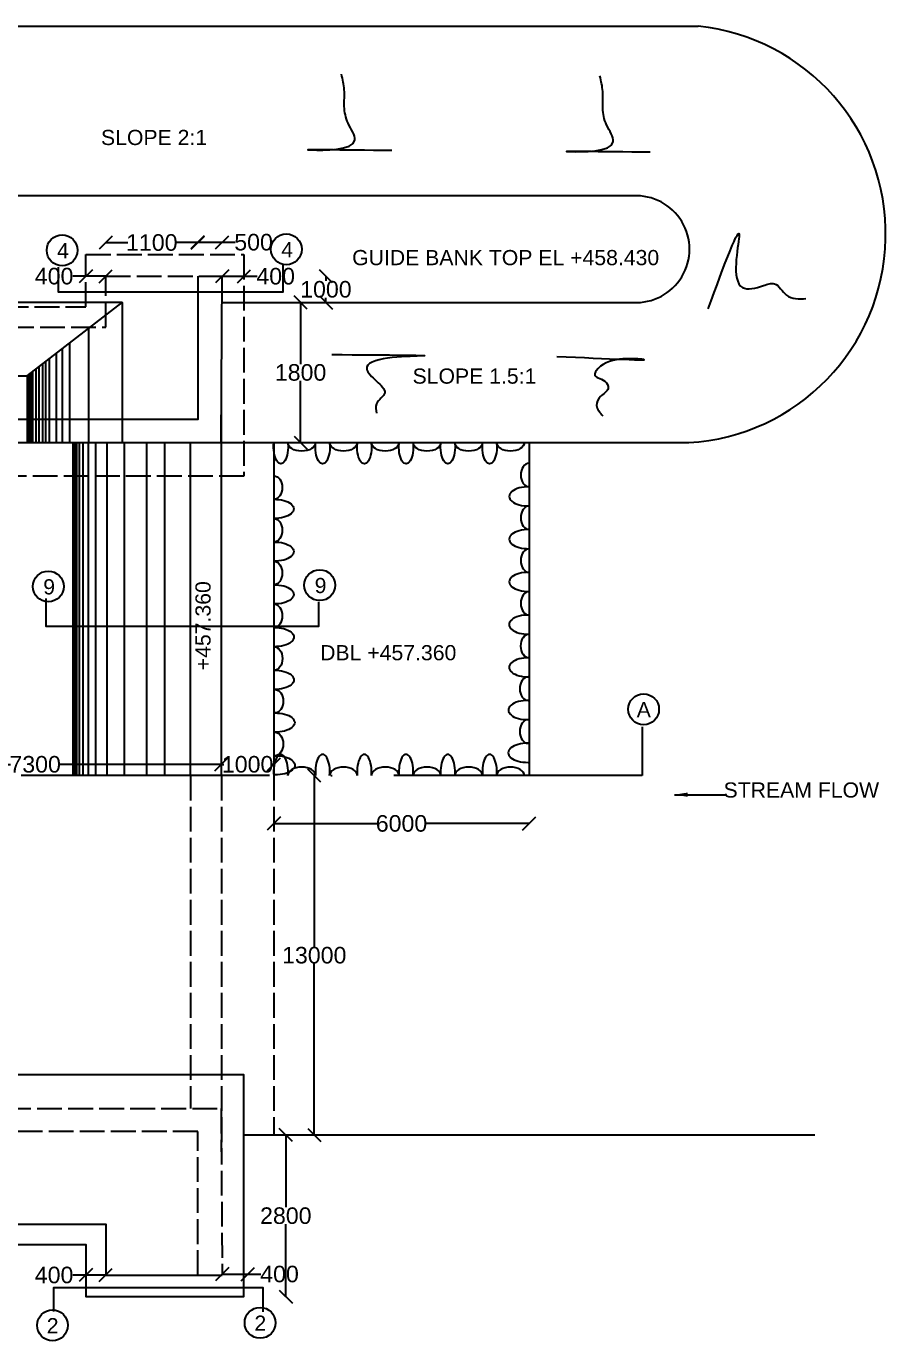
# Model space of a CAD drawing. Header units: millimetres. Extents: x 5124 to 6568637, y 2311 to 91879094.
# Drawn here: x 3779942 to 3786169, y 45935420 to 45944944 of the extents above; entities that cross this region are included whole.
import ezdxf

# ---------------------------------------------------------------- set-up
doc = ezdxf.new("R2010")
doc.units = ezdxf.units.MM
doc.header["$MEASUREMENT"] = 0
doc.linetypes.add('ACAD_ISO02W100', pattern=[15, 12, -3])
doc.linetypes.add('ACAD_ISO10W100', pattern=[18, 12, -3, 0, -3])
for name, color, linetype in [('DIMENSION', 7, 'Continuous'), ('DRAWING', 7, 'Continuous'), ('TEXT', 7, 'Continuous')]:
    doc.layers.add(name, color=color, linetype=linetype)
doc.styles.get("Standard").update_dxf_attribs({"font": 'arial.ttf', "height": 120})
doc.dimstyles.get("Standard").update_dxf_attribs({"dimtxt": 200, "dimasz": 110, "dimexe": 0.18, "dimexo": 0.0625, "dimgap": 0.09, "dimtad": 0, "dimtih": 1, "dimtoh": 1, "dimdec": 0, "dimzin": 0, "dimdsep": 46, "dimtxsty": 'Standard', "dimblk": 'OBLIQUE', "dimcen": 0.09, "dimse1": 1, "dimse2": 1, "dimadec": 0, "dimazin": 0, "dimtfac": 1, "dimtdec": 0, "dimtofl": 0, "dimtmove": 0, "dimatfit": 3, "dimfxl": 1, "dimtolj": 1, "dimtzin": 0, "dimarcsym": 0})

# ---------------------------------------------------------------- blocks, each defined once
blk = doc.blocks.new('_Oblique')
at = {"color": 0, "linetype": 'ByBlock', "lineweight": -2}
blk.add_line((-0.5, -0.5), (0.5, 0.5), dxfattribs=at)
blk = doc.blocks.new('*D193')
at = {"layer": 'Defpoints', "color": 0, "linetype": 'Continuous'}
for p in [(3778656, 45939688), (3781355.5, 45939688), (3781355.5, 45939595.5)]:
    blk.add_point(p, dxfattribs=at)
at = {"layer": 'DIMENSION', "color": 0, "linetype": 'Continuous', "lineweight": -2}
for p, q in [((3778656, 45939595.5), (3779827.2, 45939595.5)), ((3781355.5, 45939595.5), (3780184.3, 45939595.5))]:
    blk.add_line(p, q, dxfattribs=at)
at = {"layer": 'DIMENSION', "color": 0, "linetype": 'Continuous', "lineweight": -2, "xscale": 95, "yscale": 95, "zscale": 95, "rotation": 180}
blk.add_blockref('_Oblique', (3778656, 45939595.5), dxfattribs=at)
at = {"layer": 'DIMENSION', "color": 0, "linetype": 'Continuous', "lineweight": -2, "xscale": 95, "yscale": 95, "zscale": 95}
blk.add_blockref('_Oblique', (3781355.5, 45939595.5), dxfattribs=at)
at = {"layer": 'DIMENSION', "color": 0, "linetype": 'Continuous', "insert": (3780005.8, 45939595.5), "char_height": 120, "attachment_point": 5}
blk.add_mtext('\\A1;7300', dxfattribs=at)
blk = doc.blocks.new('*D194')
at = {"layer": 'Defpoints', "color": 0, "linetype": 'Continuous'}
for p in [(3781355.5, 45939595.5), (3781735, 45939595.5), (3781735, 45939595.5)]:
    blk.add_point(p, dxfattribs=at)
at = {"layer": 'DIMENSION', "color": 0, "linetype": 'Continuous', "lineweight": -2}
for p, q in [((3781355.5, 45939595.5), (3781371.8, 45939595.5)), ((3781735, 45939595.5), (3781718.7, 45939595.5))]:
    blk.add_line(p, q, dxfattribs=at)
at = {"layer": 'DIMENSION', "color": 0, "linetype": 'Continuous', "lineweight": -2, "xscale": 95, "yscale": 95, "zscale": 95, "rotation": 180}
blk.add_blockref('_Oblique', (3781355.5, 45939595.5), dxfattribs=at)
at = {"layer": 'DIMENSION', "color": 0, "linetype": 'Continuous', "lineweight": -2, "xscale": 95, "yscale": 95, "zscale": 95}
blk.add_blockref('_Oblique', (3781735, 45939595.5), dxfattribs=at)
at = {"layer": 'DIMENSION', "color": 0, "linetype": 'Continuous', "insert": (3781545.2, 45939595.5), "char_height": 120, "attachment_point": 5}
blk.add_mtext('\\A1;1000', dxfattribs=at)
blk = doc.blocks.new('*D195')
at = {"layer": 'Defpoints', "color": 0, "linetype": 'Continuous'}
for p in [(3783585.5, 45939514), (3781735, 45939145.5), (3783585.5, 45939167)]:
    blk.add_point(p, dxfattribs=at)
at = {"layer": 'DIMENSION', "color": 0, "linetype": 'Continuous', "lineweight": -2}
for p, q in [((3781735, 45939167), (3782480.9, 45939167)), ((3783585.5, 45939167), (3782839.6, 45939167))]:
    blk.add_line(p, q, dxfattribs=at)
at = {"layer": 'DIMENSION', "color": 0, "linetype": 'Continuous', "lineweight": -2, "xscale": 95, "yscale": 95, "zscale": 95, "rotation": 180}
blk.add_blockref('_Oblique', (3781735, 45939167), dxfattribs=at)
at = {"layer": 'DIMENSION', "color": 0, "linetype": 'Continuous', "lineweight": -2, "xscale": 95, "yscale": 95, "zscale": 95}
blk.add_blockref('_Oblique', (3783585.5, 45939167), dxfattribs=at)
at = {"layer": 'DIMENSION', "color": 0, "linetype": 'Continuous', "insert": (3782660.2, 45939167), "char_height": 120, "attachment_point": 5}
blk.add_mtext('\\A1;6000', dxfattribs=at)
blk = doc.blocks.new('*D196')
at = {"layer": 'Defpoints', "color": 0, "linetype": 'Continuous'}
for p in [(3780373, 45943133), (3780373, 45943132.5), (3780517.5, 45943133)]:
    blk.add_point(p, dxfattribs=at)
at = {"layer": 'DIMENSION', "color": 0, "linetype": 'Continuous', "lineweight": -2}
for p, q in [((3780373, 45943132.5), (3780278, 45943132.5)), ((3780517.5, 45943132.5), (3780373, 45943132.5))]:
    blk.add_line(p, q, dxfattribs=at)
at = {"layer": 'DIMENSION', "color": 0, "linetype": 'Continuous', "lineweight": -2, "xscale": 95, "yscale": 95, "zscale": 95, "rotation": 180}
blk.add_blockref('_Oblique', (3780373, 45943132.5), dxfattribs=at)
at = {"layer": 'DIMENSION', "color": 0, "linetype": 'Continuous', "lineweight": -2, "xscale": 95, "yscale": 95, "zscale": 95}
blk.add_blockref('_Oblique', (3780517.5, 45943132.5), dxfattribs=at)
at = {"layer": 'DIMENSION', "color": 0, "linetype": 'Continuous', "insert": (3780143.1, 45943132.5), "char_height": 120, "attachment_point": 5}
blk.add_mtext('\\A1;400', dxfattribs=at)
blk = doc.blocks.new('*D197')
at = {"layer": 'Defpoints', "color": 0, "linetype": 'Continuous'}
for p in [(3781184.5, 45943376), (3780517.5, 45943133), (3781184.5, 45943133)]:
    blk.add_point(p, dxfattribs=at)
at = {"layer": 'DIMENSION', "color": 0, "linetype": 'Continuous', "lineweight": -2}
for p, q in [((3780517.5, 45943376), (3780677.6, 45943376)), ((3781184.5, 45943376), (3781024.4, 45943376))]:
    blk.add_line(p, q, dxfattribs=at)
at = {"layer": 'DIMENSION', "color": 0, "linetype": 'Continuous', "lineweight": -2, "xscale": 95, "yscale": 95, "zscale": 95, "rotation": 180}
blk.add_blockref('_Oblique', (3780517.5, 45943376), dxfattribs=at)
at = {"layer": 'DIMENSION', "color": 0, "linetype": 'Continuous', "lineweight": -2, "xscale": 95, "yscale": 95, "zscale": 95}
blk.add_blockref('_Oblique', (3781184.5, 45943376), dxfattribs=at)
at = {"layer": 'DIMENSION', "color": 0, "linetype": 'Continuous', "insert": (3780851, 45943376), "char_height": 120, "attachment_point": 5}
blk.add_mtext('\\A1;1100', dxfattribs=at)
blk = doc.blocks.new('*D198')
at = {"layer": 'Defpoints', "color": 0, "linetype": 'Continuous'}
for p in [(3781361, 45943378.5), (3781182.5, 45943133), (3781361, 45943131.8)]:
    blk.add_point(p, dxfattribs=at)
at = {"layer": 'DIMENSION', "color": 0, "linetype": 'Continuous', "lineweight": -2}
for p, q in [((3781182.5, 45943378.5), (3781361, 45943378.5)), ((3781361, 45943378.5), (3781456, 45943378.5))]:
    blk.add_line(p, q, dxfattribs=at)
at = {"layer": 'DIMENSION', "color": 0, "linetype": 'Continuous', "lineweight": -2, "xscale": 95, "yscale": 95, "zscale": 95, "rotation": 180}
blk.add_blockref('_Oblique', (3781182.5, 45943378.5), dxfattribs=at)
at = {"layer": 'DIMENSION', "color": 0, "linetype": 'Continuous', "lineweight": -2, "xscale": 95, "yscale": 95, "zscale": 95}
blk.add_blockref('_Oblique', (3781361, 45943378.5), dxfattribs=at)
at = {"layer": 'DIMENSION', "color": 0, "linetype": 'Continuous', "insert": (3781588.4, 45943378.5), "char_height": 120, "attachment_point": 5}
blk.add_mtext('\\A1;500', dxfattribs=at)
blk = doc.blocks.new('*D199')
at = {"layer": 'Defpoints', "color": 0, "linetype": 'Continuous'}
for p in [(3781361, 45943131.8), (3781518.5, 45943131.8), (3781518.5, 45943131.8)]:
    blk.add_point(p, dxfattribs=at)
at = {"layer": 'DIMENSION', "color": 0, "linetype": 'Continuous', "lineweight": -2}
for p, q in [((3781361, 45943131.8), (3781518.5, 45943131.8)), ((3781518.5, 45943131.8), (3781613.5, 45943131.8))]:
    blk.add_line(p, q, dxfattribs=at)
at = {"layer": 'DIMENSION', "color": 0, "linetype": 'Continuous', "lineweight": -2, "xscale": 95, "yscale": 95, "zscale": 95, "rotation": 180}
blk.add_blockref('_Oblique', (3781361, 45943131.8), dxfattribs=at)
at = {"layer": 'DIMENSION', "color": 0, "linetype": 'Continuous', "lineweight": -2, "xscale": 95, "yscale": 95, "zscale": 95}
blk.add_blockref('_Oblique', (3781518.5, 45943131.8), dxfattribs=at)
at = {"layer": 'DIMENSION', "color": 0, "linetype": 'Continuous', "insert": (3781748.4, 45943131.8), "char_height": 120, "attachment_point": 5}
blk.add_mtext('\\A1;400', dxfattribs=at)
blk = doc.blocks.new('*D200')
at = {"layer": 'Defpoints', "color": 0, "linetype": 'Continuous'}
for p in [(3781518.5, 45943131.8), (3781518.5, 45942942.5), (3782112.5, 45942942.5)]:
    blk.add_point(p, dxfattribs=at)
at = {"layer": 'DIMENSION', "color": 0, "linetype": 'Continuous', "lineweight": -2}
for p, q in [((3782112.5, 45943131.8), (3782112.5, 45943098.5)), ((3782112.5, 45942942.5), (3782112.5, 45942975.8))]:
    blk.add_line(p, q, dxfattribs=at)
at = {"layer": 'DIMENSION', "color": 0, "linetype": 'Continuous', "lineweight": -2, "xscale": 95, "yscale": 95, "zscale": 95}
for p, rotation in [((3782112.5, 45943131.8), 90), ((3782112.5, 45942942.5), 270)]:
    blk.add_blockref('_Oblique', p, dxfattribs=dict(at, rotation=rotation))
at = {"layer": 'DIMENSION', "color": 0, "linetype": 'Continuous', "insert": (3782112.5, 45943037.2), "char_height": 120, "attachment_point": 5}
blk.add_mtext('\\A1;1000', dxfattribs=at)
blk = doc.blocks.new('*D201')
at = {"layer": 'Defpoints', "color": 0, "linetype": 'Continuous'}
for p in [(3781873, 45942942.5), (3781929, 45941927), (3781929, 45941927)]:
    blk.add_point(p, dxfattribs=at)
at = {"layer": 'DIMENSION', "color": 0, "linetype": 'Continuous', "lineweight": -2}
for p, q in [((3781929, 45942942.5), (3781929, 45942496.1)), ((3781929, 45941927), (3781929, 45942373.4))]:
    blk.add_line(p, q, dxfattribs=at)
at = {"layer": 'DIMENSION', "color": 0, "linetype": 'Continuous', "lineweight": -2, "xscale": 95, "yscale": 95, "zscale": 95}
for p, rotation in [((3781929, 45942942.5), 90), ((3781929, 45941927), 270)]:
    blk.add_blockref('_Oblique', p, dxfattribs=dict(at, rotation=rotation))
at = {"layer": 'DIMENSION', "color": 0, "linetype": 'Continuous', "insert": (3781929, 45942434.8), "char_height": 120, "attachment_point": 5}
blk.add_mtext('\\A1;1800', dxfattribs=at)
blk = doc.blocks.new('*D202')
at = {"layer": 'Defpoints', "color": 0, "linetype": 'Continuous'}
for p in [(3781518.5, 45936910.5), (3781822, 45936910.5), (3781518.5, 45935739)]:
    blk.add_point(p, dxfattribs=at)
at = {"layer": 'DIMENSION', "color": 0, "linetype": 'Continuous', "lineweight": -2}
for p, q in [((3781822, 45936910.5), (3781822, 45936386.1)), ((3781822, 45935739), (3781822, 45936263.4))]:
    blk.add_line(p, q, dxfattribs=at)
at = {"layer": 'DIMENSION', "color": 0, "linetype": 'Continuous', "lineweight": -2, "xscale": 95, "yscale": 95, "zscale": 95}
for p, rotation in [((3781822, 45936910.5), 90), ((3781822, 45935739), 270)]:
    blk.add_blockref('_Oblique', p, dxfattribs=dict(at, rotation=rotation))
at = {"layer": 'DIMENSION', "color": 0, "linetype": 'Continuous', "insert": (3781822, 45936324.8), "char_height": 120, "attachment_point": 5}
blk.add_mtext('\\A1;2800', dxfattribs=at)
blk = doc.blocks.new('*D203')
at = {"layer": 'Defpoints', "color": 0, "linetype": 'Continuous'}
for p in [(3780373, 45935895), (3780373, 45935895), (3780517.5, 45935895)]:
    blk.add_point(p, dxfattribs=at)
at = {"layer": 'DIMENSION', "color": 0, "linetype": 'Continuous', "lineweight": -2}
for p, q in [((3780373, 45935895), (3780278, 45935895)), ((3780517.5, 45935895), (3780373, 45935895))]:
    blk.add_line(p, q, dxfattribs=at)
at = {"layer": 'DIMENSION', "color": 0, "linetype": 'Continuous', "lineweight": -2, "xscale": 95, "yscale": 95, "zscale": 95, "rotation": 180}
blk.add_blockref('_Oblique', (3780373, 45935895), dxfattribs=at)
at = {"layer": 'DIMENSION', "color": 0, "linetype": 'Continuous', "lineweight": -2, "xscale": 95, "yscale": 95, "zscale": 95}
blk.add_blockref('_Oblique', (3780517.5, 45935895), dxfattribs=at)
at = {"layer": 'DIMENSION', "color": 0, "linetype": 'Continuous', "insert": (3780143.1, 45935895), "char_height": 120, "attachment_point": 5}
blk.add_mtext('\\A1;400', dxfattribs=at)
blk = doc.blocks.new('*D204')
at = {"layer": 'Defpoints', "color": 0, "linetype": 'Continuous'}
for p in [(3781361, 45935895), (3781546.5, 45935902), (3781546.5, 45935895)]:
    blk.add_point(p, dxfattribs=at)
at = {"layer": 'DIMENSION', "color": 0, "linetype": 'Continuous', "lineweight": -2}
for p, q in [((3781361, 45935902), (3781546.5, 45935902)), ((3781546.5, 45935902), (3781641.5, 45935902))]:
    blk.add_line(p, q, dxfattribs=at)
at = {"layer": 'DIMENSION', "color": 0, "linetype": 'Continuous', "lineweight": -2, "xscale": 95, "yscale": 95, "zscale": 95, "rotation": 180}
blk.add_blockref('_Oblique', (3781361, 45935902), dxfattribs=at)
at = {"layer": 'DIMENSION', "color": 0, "linetype": 'Continuous', "lineweight": -2, "xscale": 95, "yscale": 95, "zscale": 95}
blk.add_blockref('_Oblique', (3781546.5, 45935902), dxfattribs=at)
at = {"layer": 'DIMENSION', "color": 0, "linetype": 'Continuous', "insert": (3781776.4, 45935902), "char_height": 120, "attachment_point": 5}
blk.add_mtext('\\A1;400', dxfattribs=at)
blk = doc.blocks.new('*D218')
at = {"layer": 'Defpoints', "color": 0, "linetype": 'Continuous'}
for p in [(3781629, 45939514), (3782028, 45936910.5), (3782067, 45936910.5)]:
    blk.add_point(p, dxfattribs=at)
at = {"layer": 'DIMENSION', "color": 0, "linetype": 'Continuous', "lineweight": -2}
for p, q in [((3782028, 45939514), (3782028, 45938273.6)), ((3782028, 45936910.5), (3782028, 45938150.9))]:
    blk.add_line(p, q, dxfattribs=at)
at = {"layer": 'DIMENSION', "color": 0, "linetype": 'Continuous', "lineweight": -2, "xscale": 95, "yscale": 95, "zscale": 95}
for p, rotation in [((3782028, 45939514), 90), ((3782028, 45936910.5), 270)]:
    blk.add_blockref('_Oblique', p, dxfattribs=dict(at, rotation=rotation))
at = {"layer": 'DIMENSION', "color": 0, "linetype": 'Continuous', "insert": (3782028, 45938212.2), "char_height": 120, "attachment_point": 5}
blk.add_mtext('\\A1;13000', dxfattribs=at)

msp = doc.modelspace()

# ---------------------------------------------------------------- linework, layer by layer
at = {"layer": 'DIMENSION', "linetype": 'Continuous'}
for points in [[(3781800, 45943214), (3781800, 45943016), (3780174.5, 45943016), (3780174.5, 45943197)], [(3781184.5, 45943133), (3781184.5, 45942093.5), (3778607, 45942093.5), (3775307, 45940466)], [(3775434, 45940321), (3778670, 45941927), (3781353, 45941927), (3781361, 45943133)], [(3780637.5, 45942942.5), (3774839, 45942942.5), (3775443.5, 45942410.5), (3779947.5, 45942410.5), (3780637.5, 45942942.5), (3780637.5, 45941927)], [(3780393.5, 45942754.4), (3780393.5, 45941927)], [(3780255.5, 45942648), (3780255.5, 45941927)], [(3780108, 45942534.2), (3780108, 45941927)], [(3780157, 45942572), (3780157, 45941927)], [(3780201.5, 45942606.3), (3780201.5, 45941927)], [(3779987.5, 45942441.3), (3779987.5, 45941927)], [(3780011.5, 45942459.8), (3780011.5, 45941927)], [(3780033, 45942476.4), (3780033, 45941927)], [(3780058.5, 45942496.1), (3780058.5, 45941927)], [(3780081.5, 45942513.8), (3780081.5, 45941927)], [(3779947.5, 45942410.5), (3779947.5, 45941927)], [(3779947.5, 45942410.5), (3779947.5, 45941927)], [(3779951.5, 45942413.6), (3779951.5, 45941927)], [(3779953.5, 45942415.1), (3779953.5, 45941927)], [(3779955, 45942416.3), (3779955, 45941927)], [(3779956, 45942417.1), (3779956, 45941927)], [(3779957.5, 45942418.2), (3779957.5, 45941927)], [(3779959, 45942419.4), (3779959, 45941927)], [(3779961.5, 45942421.3), (3779961.5, 45941927)], [(3779962.5, 45942422.1), (3779962.5, 45941927)], [(3779963.5, 45942422.8), (3779963.5, 45941927)], [(3779965.5, 45942424.4), (3779965.5, 45941927)], [(3779967.5, 45942425.9), (3779967.5, 45941927)], [(3779969.5, 45942427.5), (3779969.5, 45941927)], [(3779972.5, 45942429.8), (3779972.5, 45941927)], [(3779972.5, 45942429.8), (3779972.5, 45941927)], [(3779972.5, 45942429.8), (3779972.5, 45941927)], [(3779974.5, 45942431.3), (3779974.5, 45941927)], [(3779976, 45942432.5), (3779976, 45941927)], [(3779976, 45942432.5), (3779976, 45941928)], [(3779978, 45942434), (3779978, 45941927)], [(3779978, 45942434), (3779978, 45941927)], [(3779978, 45942434), (3779978, 45941927)], [(3781355.5, 45939514), (3781355.5, 45942303.9)], [(3780281, 45939514), (3780281, 45941927)], [(3780281, 45939514), (3780281, 45941927)], [(3780281, 45939514), (3780281, 45941927)], [(3780281, 45939514), (3780281, 45941927)], [(3780281, 45939514), (3780281, 45941927)], [(3780281, 45939514), (3780281, 45941927)], [(3780285, 45939514), (3780285, 45941927)], [(3780285, 45939514), (3780285, 45941927)], [(3780285, 45939514), (3780285, 45941927)], [(3780288, 45939514), (3780288, 45941927)], [(3780288, 45939514), (3780288, 45941927)], [(3780288, 45939514), (3780288, 45941927)], [(3780288, 45939514), (3780288, 45941927)], [(3780288, 45939514), (3780288, 45941927)], [(3780288, 45939514), (3780288, 45941927)], [(3780290.5, 45939514), (3780290.5, 45941927)], [(3780290.5, 45939514), (3780290.5, 45941927)], [(3780293, 45939514), (3780293, 45941927)], [(3780293, 45939514), (3780293, 45941927)], [(3780296, 45939514), (3780296, 45941927)], [(3780308, 45939514), (3780308, 45941927)], [(3780308, 45939514), (3780308, 45941927)], [(3780326, 45939514), (3780326, 45941927)], [(3780354, 45939514), (3780354, 45941927)], [(3780393, 45939514), (3780393, 45941927)], [(3780446, 45939514), (3780446, 45941927)], [(3780526.5, 45939514), (3780526.5, 45941927)], [(3780653, 45939514), (3780653, 45941927)], [(3780816, 45939514), (3780816, 45941927)], [(3780946, 45939514), (3780946, 45941927)], [(3781130.5, 45939514), (3781130.5, 45941927)], [(3782060, 45940773.5), (3782060, 45940593.5), (3780086.5, 45940593.5), (3780086.5, 45940798)], [(3784404, 45939868), (3784404, 45939514)], [(3773989, 45938407), (3773989, 45937686), (3775167.5, 45937686), (3778426.5, 45936117.5), (3780373, 45936117.5), (3780373, 45935739), (3781518.5, 45935739), (3781518.5, 45937345), (3778710.5, 45937345), (3775434, 45938885)], [(3774139, 45937858.5), (3775178, 45937858.5), (3778466, 45936263.5), (3780517.5, 45936263.5), (3780517.5, 45935895), (3781361, 45935895)], [(3780141.5, 45935630.5), (3780141.5, 45935804.5), (3781655, 45935804.5), (3781655, 45935629)]]:
    msp.add_lwpolyline(points, dxfattribs=at)
for centre in [(3780201.2, 45943320.2), (3781825.7, 45943327.7), (3780101.2, 45940884.7), (3782067.7, 45940894.2), (3784414.2, 45939994.7), (3780131.2, 45935531.2), (3781635.7, 45935549.2)]:
    msp.add_circle(centre, 111.7, dxfattribs=at)
for points in [[(3782589.3, 45944043), (3782011.3, 45944047.5), (3782322.3, 45944120), (3782273.8, 45944241), (3782245.8, 45944362), (3782245.8, 45944483), (3782225.3, 45944596)], [(3784461.8, 45944031), (3783883.8, 45944035.5), (3784194.8, 45944108), (3784146.3, 45944229), (3784118.3, 45944350), (3784118.3, 45944471), (3784097.8, 45944584)], [(3784881.5, 45942896), (3785106.5, 45943419), (3785131, 45943050.5), (3785282, 45943064.5), (3785362.5, 45943078.5), (3785450.5, 45942994.5), (3785591, 45942970)], [(3782156, 45942565), (3782795, 45942554.5), (3782408.5, 45942459.5), (3782479, 45942372), (3782538.5, 45942288), (3782479, 45942207), (3782479, 45942140.5)], [(3783786, 45942551.5), (3784400.5, 45942530.5), (3784070.5, 45942446), (3784060, 45942421.5), (3784133.5, 45942372.5), (3784158, 45942320), (3784102, 45942260.5), (3784074, 45942197), (3784119.5, 45942120)]]:
    msp.add_spline(points, degree=3, dxfattribs=at)
at = {"layer": 'DRAWING', "linetype": 'Continuous'}
for points in [[(3784338, 45943714.5), (3774895, 45943714.5), (3776239, 45944943.5), (3784810.5, 45944943.5)], [(3781359.7, 45942942.5), (3784338, 45942942.5)], [(3781353, 45941927), (3784742, 45941927)], [(3781735, 45941927), (3781735, 45939514)], [(3783585.5, 45941927), (3783585.5, 45939514)], [(3781518.5, 45936910.5), (3785654, 45936910.5)]]:
    msp.add_lwpolyline(points, dxfattribs=at)
at = {"layer": 'DRAWING', "linetype": 'ACAD_ISO02W100', "ltscale": 15}
for points in [[(3773989, 45940621), (3773989, 45941342), (3775167.5, 45941342), (3778426.5, 45942910.5), (3780373, 45942910.5), (3780373, 45943289), (3781518.5, 45943289), (3781518.5, 45941683), (3778710.5, 45941683), (3775434, 45940143)], [(3774139, 45941169.5), (3775178, 45941169.5), (3778466, 45942764.5), (3780517.5, 45942764.5), (3780517.5, 45943133), (3781361, 45943133)], [(3781132.5, 45939514), (3781132.5, 45937101)], [(3781355.5, 45939514), (3781355.5, 45936724.1)], [(3781735, 45939514), (3781735, 45936910.5)], [(3775434, 45938707), (3778670, 45937101), (3781353, 45937101), (3781361, 45935895)], [(3781184.5, 45935895), (3781184.5, 45936934.5), (3778607, 45936934.5), (3775307, 45938562)]]:
    msp.add_lwpolyline(points, dxfattribs=at)
at = {"layer": 'DRAWING', "linetype": 'ACAD_ISO10W100', "ltscale": 150}
msp.add_lwpolyline([(3784404, 45939514), (3748913, 45939514), (3748913, 45940259)], dxfattribs=at)
at = {"layer": 'DRAWING', "linetype": 'Continuous'}
for centre, radius, start, end in [((3784655.1, 45943438), 1513.5, 273.29328, 84.10497), ((3784360.2, 45943328.5), 386.6, 266.70782, 93.29218)]:
    msp.add_arc(centre, radius, start, end, dxfattribs=at)
at = {"layer": 'DRAWING', "extrusion": (0, 0, -1)}
for centre, major_axis, ratio, start_param, end_param in [((3781786, 45941897.5), (0, -124), 0.423387, 4.472182, 8.094188), ((3781937.2, 45941927), (-100.3, 0), 0.615974, 3.141593, 6.283185), ((3782088.5, 45941897.5), (0, -124), 0.423387, 4.472182, 8.094188), ((3782239.7, 45941927), (-100.3, 0), 0.615974, 3.141593, 6.283185), ((3782391, 45941897.5), (0, -124), 0.423387, 4.472182, 8.094188), ((3782542.2, 45941927), (-100.3, 0), 0.615974, 3.141593, 6.283185), ((3782693.5, 45941897.5), (0, -124), 0.423387, 4.472182, 8.094188), ((3782844.7, 45941927), (-100.3, 0), 0.615974, 3.141593, 6.283185), ((3782996, 45941897.5), (0, -124), 0.423387, 4.472182, 8.094188), ((3783147.2, 45941927), (-100.3, 0), 0.615974, 3.141593, 6.283185), ((3783298.5, 45941897.5), (0, -124), 0.423387, 4.472182, 8.094188), ((3783449.7, 45941927), (-100.3, 0), 0.615974, 3.141593, 6.283185), ((3781735, 45941601.2), (0, -85.2), 0.72434, 3.141593, 6.283185), ((3781740.5, 45941446.6), (139, 0), 0.5, 4.67281, 7.89356), ((3781735, 45941291.9), (0, -85.2), 0.72434, 3.141593, 6.283185), ((3781740.5, 45941137.2), (139, 0), 0.5, 4.67281, 7.89356), ((3781735, 45940981.9), (0, -85.2), 0.72434, 3.141593, 6.283185), ((3781740.5, 45940827.2), (139, 0), 0.5, 4.67281, 7.89356), ((3781735, 45940672), (0, -85.2), 0.72434, 3.141593, 6.283185), ((3781741.7, 45940517.8), (139, 0), 0.5, 4.67281, 7.89356), ((3781736.2, 45940362.6), (0, -85.2), 0.72434, 3.141593, 6.283185), ((3781741.7, 45940207.9), (139, 0), 0.5, 4.67281, 7.89356), ((3781741.7, 45940053.1), (0, -85.2), 0.72434, 3.141593, 6.283185), ((3781747.2, 45939898.4), (139, 0), 0.5, 4.67281, 7.89356), ((3781741.7, 45939743.2), (0, -85.2), 0.72434, 3.141593, 6.283185), ((3781748.4, 45939589.1), (139, 0), 0.5, 4.67281, 7.89356)]:
    msp.add_ellipse(centre, major_axis=major_axis, ratio=ratio, start_param=start_param, end_param=end_param, dxfattribs=at)
at = {"layer": 'DRAWING'}
for centre, major_axis, ratio, start_param, end_param in [((3783585.5, 45941691.8), (0, -85.2), 0.72434, 3.141593, 6.283185), ((3783580, 45941537.1), (-139, 0), 0.5, 4.67281, 7.89356), ((3783585.5, 45941382.4), (0, -85.2), 0.72434, 3.141593, 6.283185), ((3783580, 45941227.7), (-139, 0), 0.5, 4.67281, 7.89356), ((3783585.5, 45941072.4), (0, -85.2), 0.72434, 3.141593, 6.283185), ((3783580, 45940917.7), (-139, 0), 0.5, 4.67281, 7.89356), ((3783585.5, 45940762.5), (0, -85.2), 0.72434, 3.141593, 6.283185), ((3783578.8, 45940608.3), (-139, 0), 0.5, 4.67281, 7.89356), ((3783584.3, 45940453.1), (0, -85.2), 0.72434, 3.141593, 6.283185), ((3783578.8, 45940298.4), (-139, 0), 0.5, 4.67281, 7.89356), ((3783578.8, 45940143.6), (0, -85.2), 0.72434, 3.141593, 6.283185), ((3783573.3, 45939988.9), (-139, 0), 0.5, 4.67281, 7.89356), ((3783578.8, 45939833.7), (0, -85.2), 0.72434, 3.141593, 6.283185), ((3783572.1, 45939679.6), (-139, 0), 0.5, 4.67281, 7.89356), ((3781786, 45939543.5), (0, 124), 0.423387, 4.472182, 8.094188), ((3782088.5, 45939543.5), (0, 124), 0.423387, 4.472182, 8.094188), ((3782391, 45939543.5), (0, 124), 0.423387, 4.472182, 8.094188), ((3782693.5, 45939543.5), (0, 124), 0.423387, 4.472182, 8.094188), ((3782996, 45939543.5), (0, 124), 0.423387, 4.472182, 8.094188), ((3783298.5, 45939543.5), (0, 124), 0.423387, 4.472182, 8.094188), ((3781937.2, 45939514), (-100.3, 0), 0.615974, 3.141593, 6.283185), ((3782239.7, 45939514), (-100.3, 0), 0.615974, 3.141593, 6.283185), ((3782542.2, 45939514), (-100.3, 0), 0.615974, 3.141593, 6.283185), ((3782844.7, 45939514), (-100.3, 0), 0.615974, 3.141593, 6.283185), ((3783147.2, 45939514), (-100.3, 0), 0.615974, 3.141593, 6.283185), ((3783449.7, 45939514), (-100.3, 0), 0.615974, 3.141593, 6.283185)]:
    msp.add_ellipse(centre, major_axis=major_axis, ratio=ratio, start_param=start_param, end_param=end_param, dxfattribs=at)

# ---------------------------------------------------------------- texts
at = {"layer": 'TEXT'}
for s, p in [('SLOPE 2:1', (3780482.9, 45944083)), ('4', (3780164.5, 45943262.5)), ('4', (3781789, 45943270)), ('GUIDE BANK TOP EL +458.430', (3782302.5, 45943212.5)), ('SLOPE 1.5:1', (3782740.4, 45942354)), ('9', (3780064.5, 45940827)), ('9', (3782031, 45940836.5)), ('DBL +457.360', (3782070.8, 45940349.8)), ('A', (3784364.5, 45939937)), ('STREAM FLOW', (3784993.7, 45939354.9)), ('2', (3780090, 45935473.5)), ('2', (3781594.5, 45935491.5))]:
    msp.add_text(s, height=110, dxfattribs=at).set_placement(p)
msp.add_text(' +457.360', height=110, rotation=90, dxfattribs=at).set_placement((3781277, 45940234.9))

# ---------------------------------------------------------------- dimensions: what is measured, and where the dimension line sits
at = {"layer": 'DIMENSION', "linetype": 'Continuous'}
for base, p1, p2, text, picture, middle in [((3781184.5, 45943376), (3780517.5, 45943133), (3781184.5, 45943133), '1100', '*D197', (3780851, 45943376)), ((3781361, 45943378.5), (3781182.5, 45943133), (3781361, 45943131.8), '500', '*D198', (3781588.4, 45943378.5)), ((3780373, 45943132.5), (3780517.5, 45943133), (3780373, 45943133), '400', '*D196', (3780143.1, 45943132.5)), ((3781518.5, 45943131.8), (3781361, 45943131.8), (3781518.5, 45943131.8), '400', '*D199', (3781748.4, 45943131.8)), ((3783585.5, 45939167), (3781735, 45939145.5), (3783585.5, 45939514), '6000', '*D195', (3782660.2, 45939167)), ((3780373, 45935895), (3780517.5, 45935895), (3780373, 45935895), '400', '*D203', (3780143.1, 45935895)), ((3781546.5, 45935902), (3781361, 45935895), (3781546.5, 45935895), '400', '*D204', (3781776.4, 45935902))]:
    dim = msp.add_linear_dim(base=base, p1=p1, p2=p2, text=text, dimstyle='Standard', override={"dimasz": 95, "dimarcsym": 1}, dxfattribs=at)
    dim.commit()
    dim.dimension.update_dxf_attribs({"geometry": picture, "text_midpoint": middle})
for base, p1, p2, text, picture, middle in [((3782112.5, 45942942.5), (3781518.5, 45943131.8), (3781518.5, 45942942.5), '1000', '*D200', (3782112.5, 45943037.2)), ((3781929, 45941927), (3781873, 45942942.5), (3781929, 45941927), '1800', '*D201', (3781929, 45942434.8)), ((3782028, 45936910.5), (3781629, 45939514), (3782067, 45936910.5), '13000', '*D218', (3782028, 45938212.2))]:
    dim = msp.add_linear_dim(base=base, p1=p1, p2=p2, angle=90, text=text, dimstyle='Standard', override={"dimasz": 95, "dimarcsym": 1}, dxfattribs=at)
    dim.commit()
    dim.dimension.update_dxf_attribs({"geometry": picture, "text_midpoint": middle})
for p1, p2, distance, text, picture, middle in [((3778656, 45939688), (3781355.5, 45939688), -92.5, '7300', '*D193', (3780005.8, 45939595.5)), ((3781355.5, 45939595.5), (3781735, 45939595.5), 0, '1000', '*D194', (3781545.2, 45939595.5))]:
    dim = msp.add_aligned_dim(p1=p1, p2=p2, distance=distance, text=text, dimstyle='Standard', override={"dimasz": 95, "dimarcsym": 1}, dxfattribs=at)
    dim.commit()
    dim.dimension.update_dxf_attribs({"geometry": picture, "text_midpoint": middle})
dim = msp.add_linear_dim(base=(3781822, 45936910.5), p1=(3781518.5, 45935739), p2=(3781518.5, 45936910.5), angle=90, text='2800', dimstyle='Standard', override={"dimasz": 95, "dimarcsym": 1}, dxfattribs=at)
dim.commit()
dim.dimension.update_dxf_attribs({"geometry": '*D202', "text_midpoint": (3781822, 45936324.8), "dimtype": 160})

# ---------------------------------------------------------------- leaders
at = {"layer": 'DRAWING', "linetype": 'Continuous'}
msp.add_leader([(3784639, 45939375.9), (3785012.7, 45939375.9)], dimstyle='Standard', override={"dimasz": 95, "dimgap": 0.09, "dimtad": 0, "dimarcsym": 1}, dxfattribs=at)

doc.saveas('drawing.dxf')
